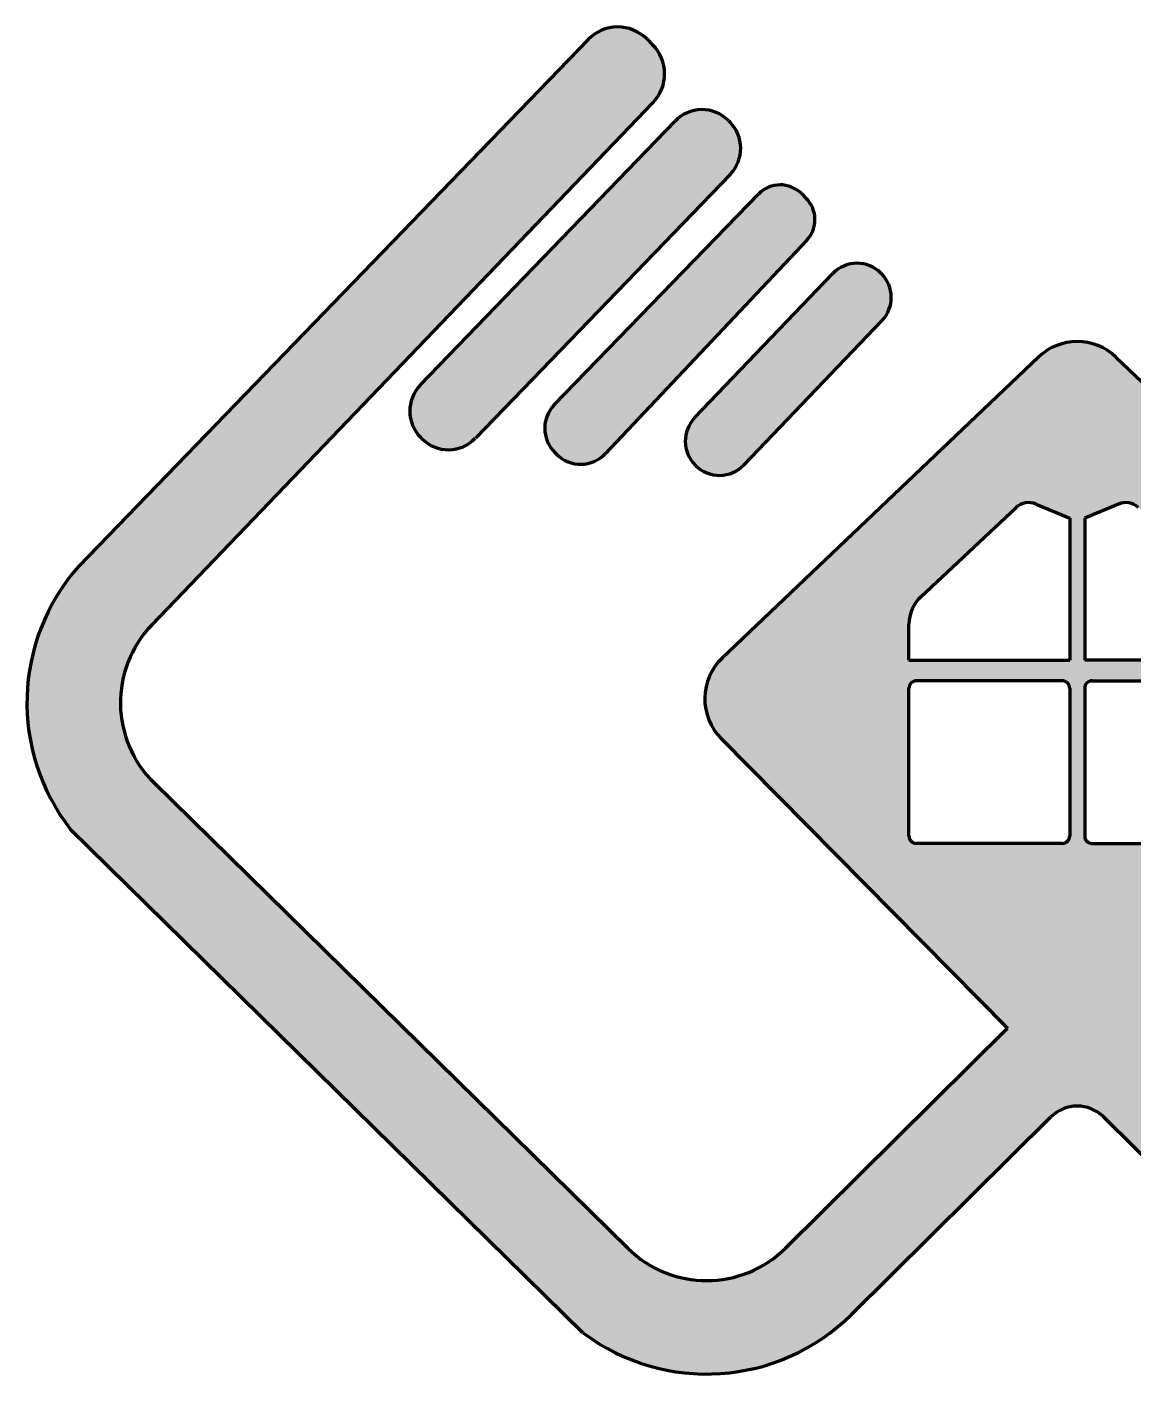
# Model space of a CAD drawing. Header units: millimetres. Extents: x -23568 to 99064, y -162914 to -58422.
# Drawn here: x 33070 to 33724, y -98747 to -97950 of the extents above; entities that cross this region are included whole.
import ezdxf

# ---------------------------------------------------------------- set-up
doc = ezdxf.new("R2010")
doc.units = ezdxf.units.MM
doc.header["$LTSCALE"] = 0.01

# ---------------------------------------------------------------- blocks, each defined once
blk = doc.blocks.new('ejthdrg')
at = {"lineweight": 211}
h = blk.add_hatch(color=153, dxfattribs=at)
h.paths.add_polyline_path([(16981.33, 10134.27, 0.423868), (16955.59, 10134.41, 0.411106), (16955.17, 10109.22), (17028.69, 10032.43, 0.423868), (17054.43, 10032.3, 0.411106), (17054.85, 10057.49)], flags=17)
h.paths.add_polyline_path([(17020.71, 10176.68, 0.418658), (16998.03, 10176.85), (16995.47, 10174.3, 0.405752), (16995.15, 10152.11), (17102.41, 10038.45, 0.422727), (17128.11, 10038.07), (17129.37, 10039.34, 0.409783), (17129.56, 10064.48)], flags=17)
h.paths.add_polyline_path([(17065.28, 10215.45, 0.427006), (17036.53, 10215.35, 0.416551), (17035.92, 10187.09), (17171.54, 10046.63, 0.426273), (17200.26, 10046.72, 0.415823), (17200.84, 10074.94)], flags=17)
h.paths.add_polyline_path([(17111.52, 10258.88, 0.419023), (17080.31, 10259.13), (17077.21, 10256.04, 0.408179), (17076.9, 10225.4), (17343.77, 9947.27, -0.410793), (17342.53, 9863.33), (17090.35, 9615.63, -0.397324), (17008.27, 9613.93), (16888.25, 9732.75), (17040.82, 9887.03, 0.419801), (17040.17, 9929.65), (16871.83, 10089.9, 0.399861), (16830.66, 10089.9), (16662.32, 9929.65, 0.419801), (16661.68, 9887.03), (16814.24, 9732.75), (16696.06, 9615.74, -0.410139), (16612.21, 9615.57), (16359.97, 9863.33, -0.410793), (16358.72, 9947.27), (16625.6, 10225.4, 0.408179), (16625.28, 10256.04), (16622.19, 10259.13, 0.419023), (16590.97, 10258.88), (16319.77, 9978.4, 0.361228), (16315.53, 9838.56), (16588.23, 9570.7, 0.37227), (16731.06, 9580.38), (16837.25, 9685.51, -0.411302), (16865.25, 9685.51), (16971.43, 9580.38, 0.37227), (17114.26, 9570.7), (17386.96, 9838.56, 0.361228), (17382.73, 9978.4)])
h.paths.add_polyline_path([(16940.81, 9947.8), (16940.81, 9928.57), (16855.23, 9928.57), (16855.23, 10004.2), (16873.18, 10011.68, -0.294841), (16883.8, 10009.76), (16934.5, 9962.33, -0.207587)], flags=16)
h.paths.add_polyline_path([(16940.81, 9913.64), (16940.81, 9835.03, -0.414214), (16936.83, 9831.05), (16859.21, 9831.05, -0.414214), (16855.23, 9835.03), (16855.23, 9913.64, -0.414214), (16859.21, 9917.62), (16936.83, 9917.62, -0.414214)], flags=16)
h.paths.add_polyline_path([(16847.27, 10004.2), (16847.27, 9928.57), (16761.69, 9928.57), (16761.69, 9947.8, -0.207587), (16767.99, 9962.33), (16818.69, 10009.76, -0.294841), (16829.32, 10011.68)], flags=16)
h.paths.add_polyline_path([(16847.27, 9913.64), (16847.27, 9835.03, -0.414214), (16843.29, 9831.05), (16765.67, 9831.05, -0.414214), (16761.69, 9835.03), (16761.69, 9913.64, -0.414214), (16765.67, 9917.62), (16843.29, 9917.62, -0.414214)], flags=16)
h.paths.add_polyline_path([(16666.57, 10187.09, 0.416551), (16665.97, 10215.35, 0.427006), (16637.22, 10215.45), (16501.66, 10074.94, 0.415823), (16502.24, 10046.72, 0.426273), (16530.96, 10046.63)], flags=17)
h.paths.add_polyline_path([(16707.35, 10152.11, 0.405752), (16707.02, 10174.3), (16704.47, 10176.85, 0.418658), (16681.78, 10176.68), (16572.93, 10064.48, 0.409783), (16573.12, 10039.34), (16574.39, 10038.07, 0.422727), (16600.08, 10038.45)], flags=17)
h.paths.add_polyline_path([(16747.32, 10109.22, 0.411106), (16746.91, 10134.41, 0.423868), (16721.16, 10134.27), (16647.65, 10057.49, 0.411106), (16648.06, 10032.3, 0.423868), (16673.81, 10032.43)], flags=17)
at = {"color": 153, "lineweight": 211}
for p, q in [((16590.97, 10258.88), (16319.77, 9978.4)), ((16622.19, 10259.13), (16625.28, 10256.04)), ((16358.72, 9947.27), (16625.6, 10225.4)), ((16501.66, 10074.94), (16637.22, 10215.45)), ((16665.61, 10215.71), (16666.33, 10214.99)), ((16666.57, 10187.09), (16530.96, 10046.63)), ((16572.93, 10064.48), (16681.78, 10176.68)), ((16704.47, 10176.85), (16707.02, 10174.3)), ((16707.35, 10152.11), (16600.08, 10038.45)), ((16647.65, 10057.49), (16721.16, 10134.27)), ((16745.33, 10135.99), (16747.05, 10134.27)), ((16673.81, 10032.43), (16747.32, 10109.22)), ((16830.66, 10089.9), (16662.32, 9929.65)), ((16871.83, 10089.9), (17040.17, 9929.65)), ((16501.91, 10047.04), (16502.57, 10046.38)), ((16573.12, 10039.34), (16574.39, 10038.07)), ((16647.92, 10032.44), (16648.2, 10032.16)), ((16767.99, 9962.33), (16818.69, 10009.76)), ((16829.32, 10011.68), (16847.27, 10004.2)), ((16873.18, 10011.68), (16855.23, 10004.2)), ((16847.27, 10004.2), (16847.27, 9928.57)), ((16855.23, 10004.2), (16855.23, 9928.57)), ((16761.69, 9928.57), (16761.69, 9947.8)), ((16761.69, 9928.57), (16847.27, 9928.57)), ((16940.81, 9928.57), (16855.23, 9928.57)), ((16843.29, 9917.62), (16765.67, 9917.62)), ((16859.21, 9917.62), (16936.83, 9917.62)), ((16761.69, 9835.03), (16761.69, 9913.64)), ((16847.27, 9913.64), (16847.27, 9835.03)), ((16855.23, 9913.64), (16855.23, 9835.03)), ((16661.68, 9887.03), (16814.24, 9732.75)), ((16612.21, 9615.57), (16359.97, 9863.33)), ((16588.23, 9570.7), (16315.53, 9838.56)), ((16843.29, 9831.05), (16765.67, 9831.05)), ((16859.21, 9831.05), (16936.83, 9831.05)), ((16696.06, 9615.74), (16814.24, 9732.75)), ((16731.06, 9580.38), (16837.25, 9685.51)), ((16971.43, 9580.38), (16865.25, 9685.51))]:
    blk.add_line(p, q, dxfattribs=at)
for centre, radius, start, end in [((16606.71, 10243.65), 21.89, 45, 135.93919), ((16609.8, 10240.56), 21.89, 316.18293, 45), ((16651.54, 10201.64), 19.9, 45, 136.02915), ((16652.26, 10200.92), 19.9, 316.00509, 45), ((16693.21, 10165.59), 15.92, 45, 135.86805), ((16695.77, 10163.04), 15.92, 316.66028, 45), ((16734.1, 10121.89), 17.91, 45, 136.24536), ((16734.38, 10121.6), 17.91, 316.24536, 45), ((16851.25, 10068.27), 29.85, 46.41094, 133.58906), ((16515.98, 10061.12), 19.9, 136.02915, 225), ((16585.79, 10052.01), 17.91, 135.86805, 225), ((16660.59, 10045.1), 17.91, 136.24536, 225), ((16516.64, 10060.46), 19.9, 225, 316.00509), ((16587.06, 10050.74), 17.91, 225, 316.66028), ((16660.87, 10044.82), 17.91, 225, 316.24536), ((16825.49, 10002.49), 9.95, 67.38014, 133.09085), ((16877.01, 10002.49), 9.95, 46.90915, 112.61986), ((16401.81, 9905.93), 109.46, 138.54192, 217.98644), ((16781.59, 9947.8), 19.9, 133.09085, 180), ((16401.81, 9905.93), 59.71, 136.18293, 225.51308), ((16682.91, 9908.02), 29.85, 133.58906, 224.67992), ((16765.67, 9913.64), 3.98, 90, 180), ((16843.29, 9913.64), 3.98, 0, 90), ((16859.21, 9913.64), 3.98, 90, 180), ((16765.67, 9835.03), 3.98, 180, 270), ((16843.29, 9835.03), 3.98, 270, 0), ((16859.21, 9835.03), 3.98, 180, 270), ((16851.25, 9671.37), 19.9, 45.28505, 134.71495), ((16654.05, 9658.17), 59.71, 225.51308, 314.71495), ((16654.05, 9658.17), 109.46, 233.03972, 314.71495)]:
    blk.add_arc(centre, radius, start, end, dxfattribs=at)

msp = doc.modelspace()

# ---------------------------------------------------------------- block references
at = {"color": 159, "lineweight": 211, "xscale": 1.111584820870412, "yscale": 1.11158482072336, "zscale": 1.111584820717478}
msp.add_blockref('ejthdrg', (14959.51, -109361.3), dxfattribs=at)

doc.saveas('drawing.dxf')
